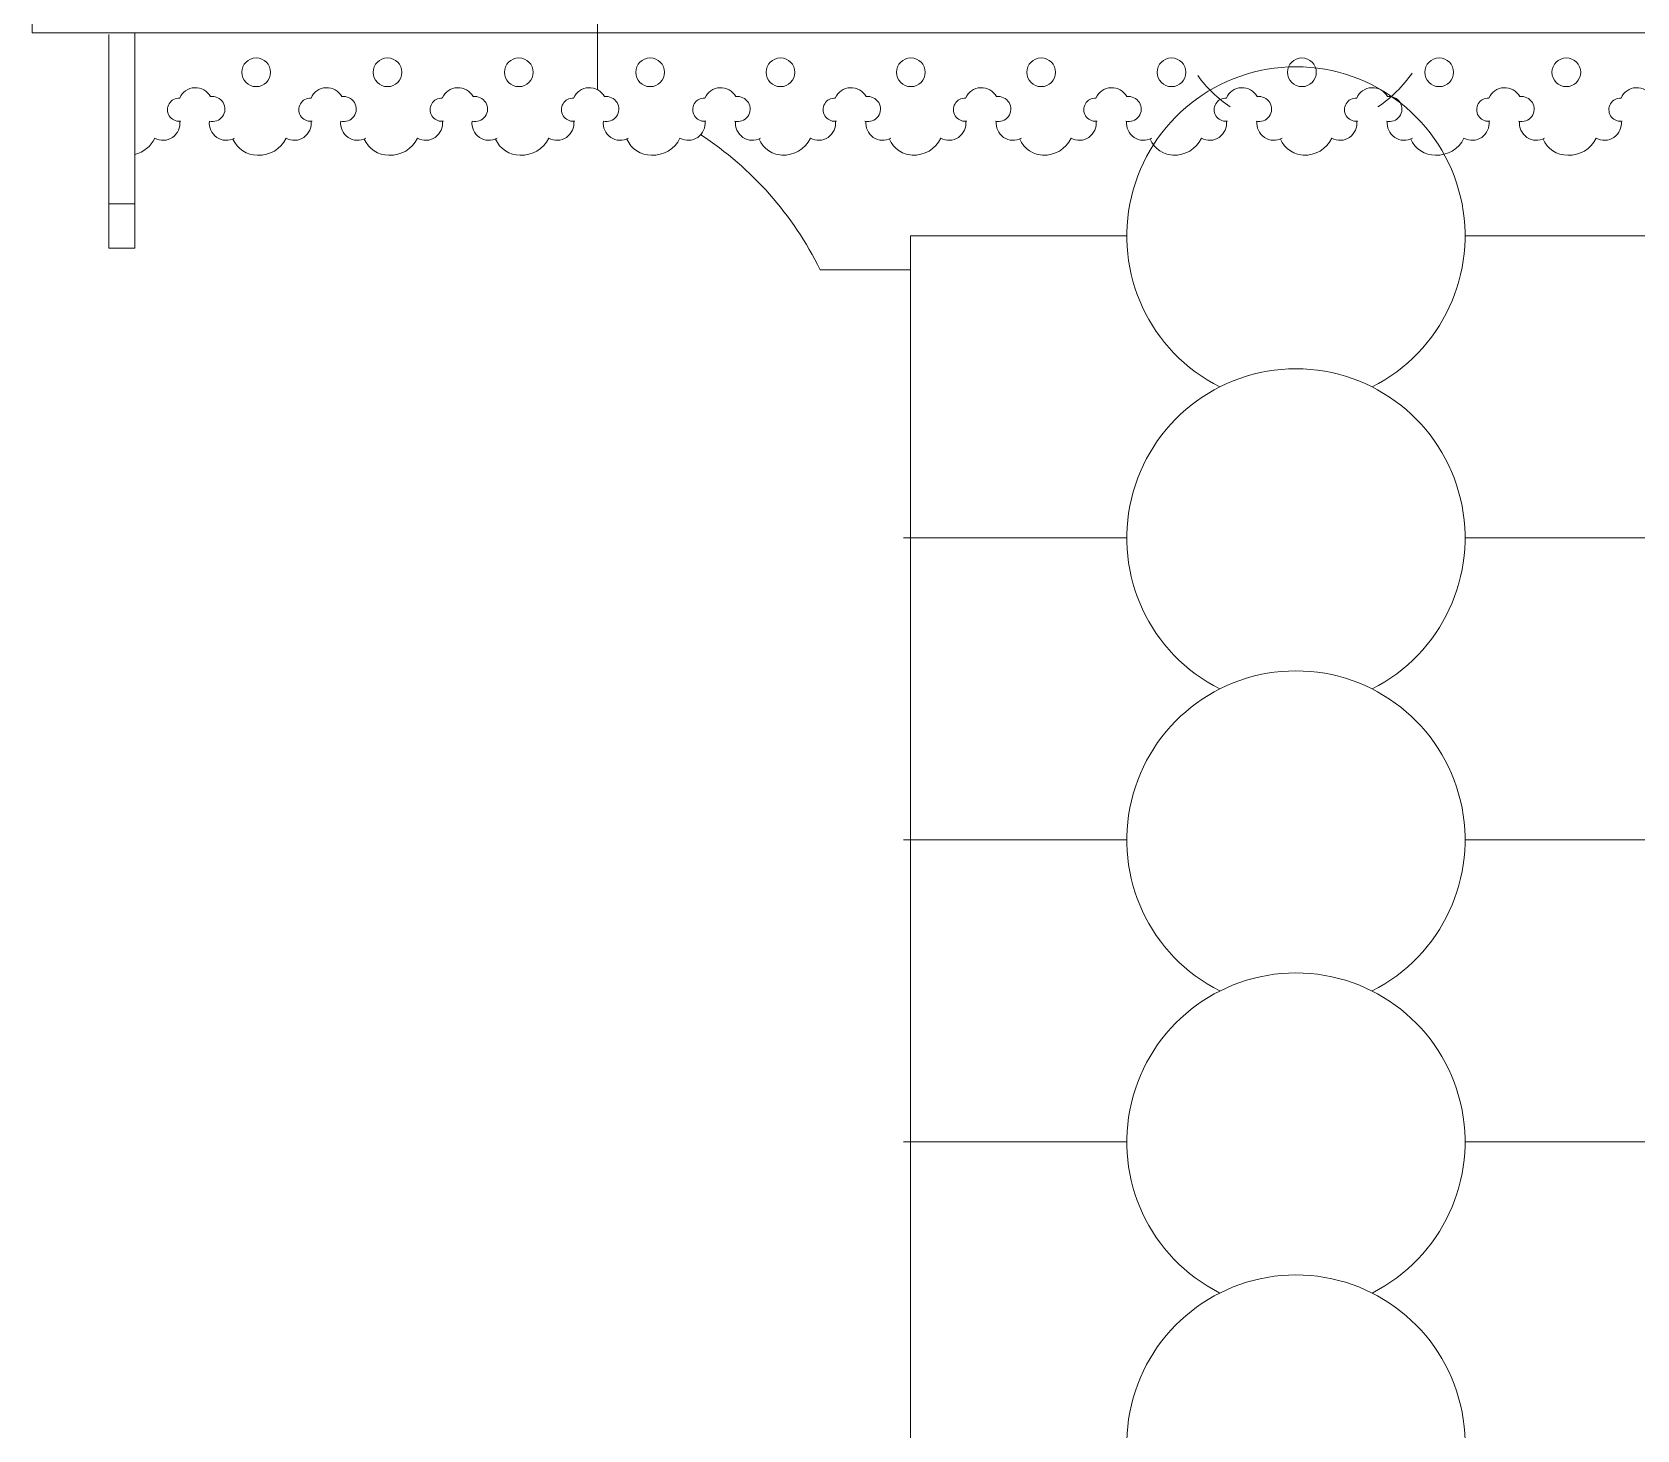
# Model space of a CAD drawing. Header units: millimetres. Extents: x 2399 to 111977, y 1313 to 59551.
# Drawn here: x 87759 to 89894, y 34783 to 36643 of the extents above; entities that cross this region are included whole.
import ezdxf

# ---------------------------------------------------------------- set-up
doc = ezdxf.new("R2010")
doc.units = ezdxf.units.MM
doc.layers.add('main line', color=7, linetype='Continuous', lineweight=13)

msp = doc.modelspace()

# ---------------------------------------------------------------- linework, layer by layer
at = {"layer": 'main line', "color": 7, "linetype": 'Continuous', "lineweight": 13}
for p, q in [((87758.7219, 36641.9532), (87758.7219, 41227.5354)), ((88510.7801, 36566.2039), (88510.7801, 36755.1588)), ((92306.7549, 36641.9532), (87758.7219, 36641.9532)), ((87860.914, 36355.4068), (87860.914, 36639.6777)), ((87895.3034, 36641.9532), (87895.3034, 36355.4068)), ((87860.914, 36414.2352), (87895.3034, 36414.2352)), ((88927.1752, 31146.0038), (88927.1752, 36371.6731)), ((88927.1752, 36371.6731), (89214.9716, 36371.6731)), ((89664.9716, 36371.6731), (92062.8131, 36371.6731)), ((87895.3034, 36355.4068), (87860.914, 36355.4068)), ((88927.1752, 36326.6251), (88806.9275, 36326.6251)), ((88917.9637, 35969.8175), (89214.9716, 35969.8175)), ((89664.9716, 35969.8175), (92759.146, 35969.8175)), ((88917.9637, 35567.962), (89214.9716, 35567.962)), ((89664.9716, 35567.962), (93214.9716, 35567.962)), ((88917.9637, 35166.1065), (89214.9716, 35166.1065)), ((89664.9716, 35166.1065), (90896.8426, 35166.1065))]:
    msp.add_line(p, q, dxfattribs=at)
at = {"layer": 'main line', "color": 7, "linetype": 'Continuous', "lineweight": 13, "flags": 128}
for points in [[(87994.6263, 36524.2389, 1.219803903), (87996.0568, 36556.9208, 0.63216014), (87955.0927, 36554.9226, 1.067465283), (87955.3275, 36524.2389, -0.60309642), (87921.9357, 36501.4727)], [(87994.6263, 36524.2389, 1.219803903), (87996.0568, 36556.9208, 0.63216014), (87955.0927, 36554.9226, 1.067465283), (87955.3275, 36524.2389, -0.60309642), (87921.9357, 36501.4727)], [(87994.6263, 36524.2389, 1.219803903), (87996.0568, 36556.9208, 0.63216014), (87955.0927, 36554.9226, 1.067465283), (87955.3275, 36524.2389, -0.60309642), (87921.9357, 36501.4727)], [(87994.6263, 36524.2389, 1.219803903), (87996.0568, 36556.9208, 0.63216014), (87955.0927, 36554.9226, 1.067465283), (87955.3275, 36524.2389, -0.60309642), (87921.9357, 36501.4727)], [(87994.6263, 36524.2389, 1.219803903), (87996.0568, 36556.9208, 0.63216014), (87955.0927, 36554.9226, 1.067465283), (87955.3275, 36524.2389, -0.60309642), (87921.9357, 36501.4727)], [(87994.6263, 36524.2389, 1.219803903), (87996.0568, 36556.9208, 0.63216014), (87955.0927, 36554.9226, 1.067465283), (87955.3275, 36524.2389, -0.60309642), (87921.9357, 36501.4727)], [(88169.2953, 36524.2389, 1.219803903), (88170.7258, 36556.9208, 0.63216014), (88129.7617, 36554.9226, 1.067465283), (88129.9965, 36524.2389, -0.60309642), (88096.6047, 36501.4727)], [(88169.2953, 36524.2389, 1.219803903), (88170.7258, 36556.9208, 0.63216014), (88129.7617, 36554.9226, 1.067465283), (88129.9965, 36524.2389, -0.60309642), (88096.6047, 36501.4727)], [(88169.2953, 36524.2389, 1.219803903), (88170.7258, 36556.9208, 0.63216014), (88129.7617, 36554.9226, 1.067465283), (88129.9965, 36524.2389, -0.60309642), (88096.6047, 36501.4727)], [(88169.2953, 36524.2389, 1.219803903), (88170.7258, 36556.9208, 0.63216014), (88129.7617, 36554.9226, 1.067465283), (88129.9965, 36524.2389, -0.60309642), (88096.6047, 36501.4727)], [(88169.2953, 36524.2389, 1.219803903), (88170.7258, 36556.9208, 0.63216014), (88129.7617, 36554.9226, 1.067465283), (88129.9965, 36524.2389, -0.60309642), (88096.6047, 36501.4727)], [(88169.2953, 36524.2389, 1.219803903), (88170.7258, 36556.9208, 0.63216014), (88129.7617, 36554.9226, 1.067465283), (88129.9965, 36524.2389, -0.60309642), (88096.6047, 36501.4727)], [(88343.9643, 36524.2389, 1.219803903), (88345.3947, 36556.9208, 0.63216014), (88304.4307, 36554.9226, 1.067465283), (88304.6655, 36524.2389, -0.60309642), (88271.2737, 36501.4727)], [(88343.9643, 36524.2389, 1.219803903), (88345.3947, 36556.9208, 0.63216014), (88304.4307, 36554.9226, 1.067465283), (88304.6655, 36524.2389, -0.60309642), (88271.2737, 36501.4727)], [(88343.9643, 36524.2389, 1.219803903), (88345.3947, 36556.9208, 0.63216014), (88304.4307, 36554.9226, 1.067465283), (88304.6655, 36524.2389, -0.60309642), (88271.2737, 36501.4727)], [(88343.9643, 36524.2389, 1.219803903), (88345.3947, 36556.9208, 0.63216014), (88304.4307, 36554.9226, 1.067465283), (88304.6655, 36524.2389, -0.60309642), (88271.2737, 36501.4727)], [(88343.9643, 36524.2389, 1.219803903), (88345.3947, 36556.9208, 0.63216014), (88304.4307, 36554.9226, 1.067465283), (88304.6655, 36524.2389, -0.60309642), (88271.2737, 36501.4727)], [(88343.9643, 36524.2389, 1.219803903), (88345.3947, 36556.9208, 0.63216014), (88304.4307, 36554.9226, 1.067465283), (88304.6655, 36524.2389, -0.60309642), (88271.2737, 36501.4727)], [(88518.6333, 36524.2389, 1.219803903), (88520.0637, 36556.9208, 0.63216014), (88479.0997, 36554.9226, 1.067465283), (88479.3345, 36524.2389, -0.60309642), (88445.9427, 36501.4727)], [(88518.6333, 36524.2389, 1.219803903), (88520.0637, 36556.9208, 0.63216014), (88479.0997, 36554.9226, 1.067465283), (88479.3345, 36524.2389, -0.60309642), (88445.9427, 36501.4727)], [(88518.6333, 36524.2389, 1.219803903), (88520.0637, 36556.9208, 0.63216014), (88479.0997, 36554.9226, 1.067465283), (88479.3345, 36524.2389, -0.60309642), (88445.9427, 36501.4727)], [(88518.6333, 36524.2389, 1.219803903), (88520.0637, 36556.9208, 0.63216014), (88479.0997, 36554.9226, 1.067465283), (88479.3345, 36524.2389, -0.60309642), (88445.9427, 36501.4727)], [(88518.6333, 36524.2389, 1.219803903), (88520.0637, 36556.9208, 0.63216014), (88479.0997, 36554.9226, 1.067465283), (88479.3345, 36524.2389, -0.60309642), (88445.9427, 36501.4727)], [(88518.6333, 36524.2389, 1.219803903), (88520.0637, 36556.9208, 0.63216014), (88479.0997, 36554.9226, 1.067465283), (88479.3345, 36524.2389, -0.60309642), (88445.9427, 36501.4727)], [(88693.3023, 36524.2389, 1.219803903), (88694.7327, 36556.9208, 0.63216014), (88653.7687, 36554.9226, 1.067465283), (88654.0034, 36524.2389, -0.60309642), (88620.6117, 36501.4727)], [(88693.3023, 36524.2389, 1.219803903), (88694.7327, 36556.9208, 0.63216014), (88653.7687, 36554.9226, 1.067465283), (88654.0034, 36524.2389, -0.60309642), (88620.6117, 36501.4727)], [(88693.3023, 36524.2389, 1.219803903), (88694.7327, 36556.9208, 0.63216014), (88653.7687, 36554.9226, 1.067465283), (88654.0034, 36524.2389, -0.60309642), (88620.6117, 36501.4727)], [(88693.3023, 36524.2389, 1.219803903), (88694.7327, 36556.9208, 0.63216014), (88653.7687, 36554.9226, 1.067465283), (88654.0034, 36524.2389, -0.60309642), (88620.6117, 36501.4727)], [(88693.3023, 36524.2389, 1.219803903), (88694.7327, 36556.9208, 0.63216014), (88653.7687, 36554.9226, 1.067465283), (88654.0034, 36524.2389, -0.60309642), (88620.6117, 36501.4727)], [(88693.3023, 36524.2389, 1.219803903), (88694.7327, 36556.9208, 0.63216014), (88653.7687, 36554.9226, 1.067465283), (88654.0034, 36524.2389, -0.60309642), (88620.6117, 36501.4727)], [(88866.7142, 36524.2389, 1.219803903), (88868.1447, 36556.9208, 0.63216014), (88827.1807, 36554.9226, 1.067465283), (88827.4154, 36524.2389, -0.60309642), (88794.0237, 36501.4727)], [(88866.7142, 36524.2389, 1.219803903), (88868.1447, 36556.9208, 0.63216014), (88827.1807, 36554.9226, 1.067465283), (88827.4154, 36524.2389, -0.60309642), (88794.0237, 36501.4727)], [(88866.7142, 36524.2389, 1.219803903), (88868.1447, 36556.9208, 0.63216014), (88827.1807, 36554.9226, 1.067465283), (88827.4154, 36524.2389, -0.60309642), (88794.0237, 36501.4727)], [(88866.7142, 36524.2389, 1.219803903), (88868.1447, 36556.9208, 0.63216014), (88827.1807, 36554.9226, 1.067465283), (88827.4154, 36524.2389, -0.60309642), (88794.0237, 36501.4727)], [(88866.7142, 36524.2389, 1.219803903), (88868.1447, 36556.9208, 0.63216014), (88827.1807, 36554.9226, 1.067465283), (88827.4154, 36524.2389, -0.60309642), (88794.0237, 36501.4727)], [(88866.7142, 36524.2389, 1.219803903), (88868.1447, 36556.9208, 0.63216014), (88827.1807, 36554.9226, 1.067465283), (88827.4154, 36524.2389, -0.60309642), (88794.0237, 36501.4727)], [(89040.1262, 36524.2389, 1.219803903), (89041.5566, 36556.9208, 0.63216014), (89000.5926, 36554.9226, 1.067465283), (89000.8274, 36524.2389, -0.60309642), (88967.4356, 36501.4727)], [(89040.1262, 36524.2389, 1.219803903), (89041.5566, 36556.9208, 0.63216014), (89000.5926, 36554.9226, 1.067465283), (89000.8274, 36524.2389, -0.60309642), (88967.4356, 36501.4727)], [(89040.1262, 36524.2389, 1.219803903), (89041.5566, 36556.9208, 0.63216014), (89000.5926, 36554.9226, 1.067465283), (89000.8274, 36524.2389, -0.60309642), (88967.4356, 36501.4727)], [(89040.1262, 36524.2389, 1.219803903), (89041.5566, 36556.9208, 0.63216014), (89000.5926, 36554.9226, 1.067465283), (89000.8274, 36524.2389, -0.60309642), (88967.4356, 36501.4727)], [(89040.1262, 36524.2389, 1.219803903), (89041.5566, 36556.9208, 0.63216014), (89000.5926, 36554.9226, 1.067465283), (89000.8274, 36524.2389, -0.60309642), (88967.4356, 36501.4727)], [(89040.1262, 36524.2389, 1.219803903), (89041.5566, 36556.9208, 0.63216014), (89000.5926, 36554.9226, 1.067465283), (89000.8274, 36524.2389, -0.60309642), (88967.4356, 36501.4727)], [(89213.5382, 36524.2389, 1.219803903), (89214.9686, 36556.9208, 0.63216014), (89174.0046, 36554.9226, 1.067465283), (89174.2393, 36524.2389, -0.60309642), (89140.8476, 36501.4727)], [(89213.5382, 36524.2389, 1.219803903), (89214.9686, 36556.9208, 0.63216014), (89174.0046, 36554.9226, 1.067465283), (89174.2393, 36524.2389, -0.60309642), (89140.8476, 36501.4727)], [(89213.5382, 36524.2389, 1.219803903), (89214.9686, 36556.9208, 0.63216014), (89174.0046, 36554.9226, 1.067465283), (89174.2393, 36524.2389, -0.60309642), (89140.8476, 36501.4727)], [(89213.5382, 36524.2389, 1.219803903), (89214.9686, 36556.9208, 0.63216014), (89174.0046, 36554.9226, 1.067465283), (89174.2393, 36524.2389, -0.60309642), (89140.8476, 36501.4727)], [(89213.5382, 36524.2389, 1.219803903), (89214.9686, 36556.9208, 0.63216014), (89174.0046, 36554.9226, 1.067465283), (89174.2393, 36524.2389, -0.60309642), (89140.8476, 36501.4727)], [(89213.5382, 36524.2389, 1.219803903), (89214.9686, 36556.9208, 0.63216014), (89174.0046, 36554.9226, 1.067465283), (89174.2393, 36524.2389, -0.60309642), (89140.8476, 36501.4727)], [(89386.9501, 36524.2389, 1.219803903), (89388.3806, 36556.9208, 0.63216014), (89347.4166, 36554.9226, 1.067465283), (89347.6513, 36524.2389, -0.60309642), (89314.2595, 36501.4727)], [(89386.9501, 36524.2389, 1.219803903), (89388.3806, 36556.9208, 0.63216014), (89347.4166, 36554.9226, 1.067465283), (89347.6513, 36524.2389, -0.60309642), (89314.2595, 36501.4727)], [(89386.9501, 36524.2389, 1.219803903), (89388.3806, 36556.9208, 0.63216014), (89347.4166, 36554.9226, 1.067465283), (89347.6513, 36524.2389, -0.60309642), (89314.2595, 36501.4727)], [(89386.9501, 36524.2389, 1.219803903), (89388.3806, 36556.9208, 0.63216014), (89347.4166, 36554.9226, 1.067465283), (89347.6513, 36524.2389, -0.60309642), (89314.2595, 36501.4727)], [(89386.9501, 36524.2389, 1.219803903), (89388.3806, 36556.9208, 0.63216014), (89347.4166, 36554.9226, 1.067465283), (89347.6513, 36524.2389, -0.60309642), (89314.2595, 36501.4727)], [(89386.9501, 36524.2389, 1.219803903), (89388.3806, 36556.9208, 0.63216014), (89347.4166, 36554.9226, 1.067465283), (89347.6513, 36524.2389, -0.60309642), (89314.2595, 36501.4727)], [(89560.3621, 36524.2389, 1.219803903), (89561.7925, 36556.9208, 0.63216014), (89520.8285, 36554.9226, 1.067465283), (89521.0633, 36524.2389, -0.60309642), (89487.6715, 36501.4727)], [(89560.3621, 36524.2389, 1.219803903), (89561.7925, 36556.9208, 0.63216014), (89520.8285, 36554.9226, 1.067465283), (89521.0633, 36524.2389, -0.60309642), (89487.6715, 36501.4727)], [(89560.3621, 36524.2389, 1.219803903), (89561.7925, 36556.9208, 0.63216014), (89520.8285, 36554.9226, 1.067465283), (89521.0633, 36524.2389, -0.60309642), (89487.6715, 36501.4727)], [(89560.3621, 36524.2389, 1.219803903), (89561.7925, 36556.9208, 0.63216014), (89520.8285, 36554.9226, 1.067465283), (89521.0633, 36524.2389, -0.60309642), (89487.6715, 36501.4727)], [(89560.3621, 36524.2389, 1.219803903), (89561.7925, 36556.9208, 0.63216014), (89520.8285, 36554.9226, 1.067465283), (89521.0633, 36524.2389, -0.60309642), (89487.6715, 36501.4727)], [(89560.3621, 36524.2389, 1.219803903), (89561.7925, 36556.9208, 0.63216014), (89520.8285, 36554.9226, 1.067465283), (89521.0633, 36524.2389, -0.60309642), (89487.6715, 36501.4727)], [(89736.2288, 36524.2389, 1.219803903), (89737.6592, 36556.9208, 0.63216014), (89696.6952, 36554.9226, 1.067465283), (89696.93, 36524.2389, -0.60309642), (89663.5382, 36501.4727)], [(89736.2288, 36524.2389, 1.219803903), (89737.6592, 36556.9208, 0.63216014), (89696.6952, 36554.9226, 1.067465283), (89696.93, 36524.2389, -0.60309642), (89663.5382, 36501.4727)], [(89736.2288, 36524.2389, 1.219803903), (89737.6592, 36556.9208, 0.63216014), (89696.6952, 36554.9226, 1.067465283), (89696.93, 36524.2389, -0.60309642), (89663.5382, 36501.4727)], [(89736.2288, 36524.2389, 1.219803903), (89737.6592, 36556.9208, 0.63216014), (89696.6952, 36554.9226, 1.067465283), (89696.93, 36524.2389, -0.60309642), (89663.5382, 36501.4727)], [(89736.2288, 36524.2389, 1.219803903), (89737.6592, 36556.9208, 0.63216014), (89696.6952, 36554.9226, 1.067465283), (89696.93, 36524.2389, -0.60309642), (89663.5382, 36501.4727)], [(89736.2288, 36524.2389, 1.219803903), (89737.6592, 36556.9208, 0.63216014), (89696.6952, 36554.9226, 1.067465283), (89696.93, 36524.2389, -0.60309642), (89663.5382, 36501.4727)], [(89912.0955, 36524.2389, 1.219803903), (89913.5259, 36556.9208, 0.63216014), (89872.5619, 36554.9226, 1.067465283), (89872.7967, 36524.2389, -0.60309642), (89839.4049, 36501.4727)], [(89912.0955, 36524.2389, 1.219803903), (89913.5259, 36556.9208, 0.63216014), (89872.5619, 36554.9226, 1.067465283), (89872.7967, 36524.2389, -0.60309642), (89839.4049, 36501.4727)], [(89912.0955, 36524.2389, 1.219803903), (89913.5259, 36556.9208, 0.63216014), (89872.5619, 36554.9226, 1.067465283), (89872.7967, 36524.2389, -0.60309642), (89839.4049, 36501.4727)], [(89912.0955, 36524.2389, 1.219803903), (89913.5259, 36556.9208, 0.63216014), (89872.5619, 36554.9226, 1.067465283), (89872.7967, 36524.2389, -0.60309642), (89839.4049, 36501.4727)], [(89912.0955, 36524.2389, 1.219803903), (89913.5259, 36556.9208, 0.63216014), (89872.5619, 36554.9226, 1.067465283), (89872.7967, 36524.2389, -0.60309642), (89839.4049, 36501.4727)], [(89912.0955, 36524.2389, 1.219803903), (89913.5259, 36556.9208, 0.63216014), (89872.5619, 36554.9226, 1.067465283), (89872.7967, 36524.2389, -0.60309642), (89839.4049, 36501.4727)], [(87956.5252, 36524.2389, -0.017938026), (87955.3538, 36523.9951)], [(87956.5252, 36524.2389, -0.017938026), (87955.3538, 36523.9951)], [(87956.5252, 36524.2389, -0.017938026), (87955.3538, 36523.9951)], [(87956.5252, 36524.2389, -0.017938026), (87955.3538, 36523.9951)], [(87956.5252, 36524.2389, -0.017938026), (87955.3538, 36523.9951)], [(87956.5252, 36524.2389, -0.017938026), (87955.3538, 36523.9951)], [(87994.6263, 36524.2389, 0.60309642), (88028.0181, 36501.4727)], [(87994.6263, 36524.2389, 0.60309642), (88028.0181, 36501.4727)], [(87994.6263, 36524.2389, 0.60309642), (88028.0181, 36501.4727)], [(87994.6263, 36524.2389, 0.60309642), (88028.0181, 36501.4727)], [(87994.6263, 36524.2389, 0.60309642), (88028.0181, 36501.4727)], [(87994.6263, 36524.2389, 0.60309642), (88028.0181, 36501.4727)], [(88131.1942, 36524.2389, -0.017938026), (88130.0228, 36523.9951)], [(88131.1942, 36524.2389, -0.017938026), (88130.0228, 36523.9951)], [(88131.1942, 36524.2389, -0.017938026), (88130.0228, 36523.9951)], [(88131.1942, 36524.2389, -0.017938026), (88130.0228, 36523.9951)], [(88131.1942, 36524.2389, -0.017938026), (88130.0228, 36523.9951)], [(88131.1942, 36524.2389, -0.017938026), (88130.0228, 36523.9951)], [(88169.2953, 36524.2389, 0.60309642), (88202.6871, 36501.4727)], [(88169.2953, 36524.2389, 0.60309642), (88202.6871, 36501.4727)], [(88169.2953, 36524.2389, 0.60309642), (88202.6871, 36501.4727)], [(88169.2953, 36524.2389, 0.60309642), (88202.6871, 36501.4727)], [(88169.2953, 36524.2389, 0.60309642), (88202.6871, 36501.4727)], [(88169.2953, 36524.2389, 0.60309642), (88202.6871, 36501.4727)], [(88305.8632, 36524.2389, -0.017938026), (88304.6918, 36523.9951)], [(88305.8632, 36524.2389, -0.017938026), (88304.6918, 36523.9951)], [(88305.8632, 36524.2389, -0.017938026), (88304.6918, 36523.9951)], [(88305.8632, 36524.2389, -0.017938026), (88304.6918, 36523.9951)], [(88305.8632, 36524.2389, -0.017938026), (88304.6918, 36523.9951)], [(88305.8632, 36524.2389, -0.017938026), (88304.6918, 36523.9951)], [(88343.9643, 36524.2389, 0.60309642), (88377.3561, 36501.4727)], [(88343.9643, 36524.2389, 0.60309642), (88377.3561, 36501.4727)], [(88343.9643, 36524.2389, 0.60309642), (88377.3561, 36501.4727)], [(88343.9643, 36524.2389, 0.60309642), (88377.3561, 36501.4727)], [(88343.9643, 36524.2389, 0.60309642), (88377.3561, 36501.4727)], [(88343.9643, 36524.2389, 0.60309642), (88377.3561, 36501.4727)], [(88480.5322, 36524.2389, -0.017938026), (88479.3608, 36523.9951)], [(88480.5322, 36524.2389, -0.017938026), (88479.3608, 36523.9951)], [(88480.5322, 36524.2389, -0.017938026), (88479.3608, 36523.9951)], [(88480.5322, 36524.2389, -0.017938026), (88479.3608, 36523.9951)], [(88480.5322, 36524.2389, -0.017938026), (88479.3608, 36523.9951)], [(88480.5322, 36524.2389, -0.017938026), (88479.3608, 36523.9951)], [(88518.6333, 36524.2389, 0.60309642), (88552.025, 36501.4727)], [(88518.6333, 36524.2389, 0.60309642), (88552.025, 36501.4727)], [(88518.6333, 36524.2389, 0.60309642), (88552.025, 36501.4727)], [(88518.6333, 36524.2389, 0.60309642), (88552.025, 36501.4727)], [(88518.6333, 36524.2389, 0.60309642), (88552.025, 36501.4727)], [(88518.6333, 36524.2389, 0.60309642), (88552.025, 36501.4727)], [(88655.2012, 36524.2389, -0.017938026), (88654.0298, 36523.9951)], [(88655.2012, 36524.2389, -0.017938026), (88654.0298, 36523.9951)], [(88655.2012, 36524.2389, -0.017938026), (88654.0298, 36523.9951)], [(88655.2012, 36524.2389, -0.017938026), (88654.0298, 36523.9951)], [(88655.2012, 36524.2389, -0.017938026), (88654.0298, 36523.9951)], [(88655.2012, 36524.2389, -0.017938026), (88654.0298, 36523.9951)], [(88694.5, 36524.2389, 0.60309642), (88727.8917, 36501.4727)], [(88694.5, 36524.2389, 0.60309642), (88727.8917, 36501.4727)], [(88694.5, 36524.2389, 0.60309642), (88727.8917, 36501.4727)], [(88694.5, 36524.2389, 0.60309642), (88727.8917, 36501.4727)], [(88694.5, 36524.2389, 0.60309642), (88727.8917, 36501.4727)], [(88694.5, 36524.2389, 0.60309642), (88727.8917, 36501.4727)], [(88828.6131, 36524.2389, -0.017938026), (88827.4418, 36523.9951)], [(88828.6131, 36524.2389, -0.017938026), (88827.4418, 36523.9951)], [(88828.6131, 36524.2389, -0.017938026), (88827.4418, 36523.9951)], [(88828.6131, 36524.2389, -0.017938026), (88827.4418, 36523.9951)], [(88828.6131, 36524.2389, -0.017938026), (88827.4418, 36523.9951)], [(88828.6131, 36524.2389, -0.017938026), (88827.4418, 36523.9951)], [(88867.9119, 36524.2389, 0.60309642), (88901.3037, 36501.4727)], [(88867.9119, 36524.2389, 0.60309642), (88901.3037, 36501.4727)], [(88867.9119, 36524.2389, 0.60309642), (88901.3037, 36501.4727)], [(88867.9119, 36524.2389, 0.60309642), (88901.3037, 36501.4727)], [(88867.9119, 36524.2389, 0.60309642), (88901.3037, 36501.4727)], [(88867.9119, 36524.2389, 0.60309642), (88901.3037, 36501.4727)], [(89002.0251, 36524.2389, -0.017938026), (89000.8537, 36523.9951)], [(89002.0251, 36524.2389, -0.017938026), (89000.8537, 36523.9951)], [(89002.0251, 36524.2389, -0.017938026), (89000.8537, 36523.9951)], [(89002.0251, 36524.2389, -0.017938026), (89000.8537, 36523.9951)], [(89002.0251, 36524.2389, -0.017938026), (89000.8537, 36523.9951)], [(89002.0251, 36524.2389, -0.017938026), (89000.8537, 36523.9951)], [(89041.3239, 36524.2389, 0.60309642), (89074.7157, 36501.4727)], [(89041.3239, 36524.2389, 0.60309642), (89074.7157, 36501.4727)], [(89041.3239, 36524.2389, 0.60309642), (89074.7157, 36501.4727)], [(89041.3239, 36524.2389, 0.60309642), (89074.7157, 36501.4727)], [(89041.3239, 36524.2389, 0.60309642), (89074.7157, 36501.4727)], [(89041.3239, 36524.2389, 0.60309642), (89074.7157, 36501.4727)], [(89175.4371, 36524.2389, -0.017938026), (89174.2657, 36523.9951)], [(89175.4371, 36524.2389, -0.017938026), (89174.2657, 36523.9951)], [(89175.4371, 36524.2389, -0.017938026), (89174.2657, 36523.9951)], [(89175.4371, 36524.2389, -0.017938026), (89174.2657, 36523.9951)], [(89175.4371, 36524.2389, -0.017938026), (89174.2657, 36523.9951)], [(89175.4371, 36524.2389, -0.017938026), (89174.2657, 36523.9951)], [(89214.7359, 36524.2389, 0.60309642), (89248.1276, 36501.4727)], [(89214.7359, 36524.2389, 0.60309642), (89248.1276, 36501.4727)], [(89214.7359, 36524.2389, 0.60309642), (89248.1276, 36501.4727)], [(89214.7359, 36524.2389, 0.60309642), (89248.1276, 36501.4727)], [(89214.7359, 36524.2389, 0.60309642), (89248.1276, 36501.4727)], [(89214.7359, 36524.2389, 0.60309642), (89248.1276, 36501.4727)], [(89348.849, 36524.2389, -0.017938026), (89347.6777, 36523.9951)], [(89348.849, 36524.2389, -0.017938026), (89347.6777, 36523.9951)], [(89348.849, 36524.2389, -0.017938026), (89347.6777, 36523.9951)], [(89348.849, 36524.2389, -0.017938026), (89347.6777, 36523.9951)], [(89348.849, 36524.2389, -0.017938026), (89347.6777, 36523.9951)], [(89348.849, 36524.2389, -0.017938026), (89347.6777, 36523.9951)], [(89388.1478, 36524.2389, 0.60309642), (89421.5396, 36501.4727)], [(89388.1478, 36524.2389, 0.60309642), (89421.5396, 36501.4727)], [(89388.1478, 36524.2389, 0.60309642), (89421.5396, 36501.4727)], [(89388.1478, 36524.2389, 0.60309642), (89421.5396, 36501.4727)], [(89388.1478, 36524.2389, 0.60309642), (89421.5396, 36501.4727)], [(89388.1478, 36524.2389, 0.60309642), (89421.5396, 36501.4727)], [(89522.261, 36524.2389, -0.017938026), (89521.0896, 36523.9951)], [(89522.261, 36524.2389, -0.017938026), (89521.0896, 36523.9951)], [(89522.261, 36524.2389, -0.017938026), (89521.0896, 36523.9951)], [(89522.261, 36524.2389, -0.017938026), (89521.0896, 36523.9951)], [(89522.261, 36524.2389, -0.017938026), (89521.0896, 36523.9951)], [(89522.261, 36524.2389, -0.017938026), (89521.0896, 36523.9951)], [(89561.5598, 36524.2389, 0.60309642), (89594.9516, 36501.4727)], [(89561.5598, 36524.2389, 0.60309642), (89594.9516, 36501.4727)], [(89561.5598, 36524.2389, 0.60309642), (89594.9516, 36501.4727)], [(89561.5598, 36524.2389, 0.60309642), (89594.9516, 36501.4727)], [(89561.5598, 36524.2389, 0.60309642), (89594.9516, 36501.4727)], [(89561.5598, 36524.2389, 0.60309642), (89594.9516, 36501.4727)], [(89698.1277, 36524.2389, -0.017938026), (89696.9563, 36523.9951)], [(89698.1277, 36524.2389, -0.017938026), (89696.9563, 36523.9951)], [(89698.1277, 36524.2389, -0.017938026), (89696.9563, 36523.9951)], [(89698.1277, 36524.2389, -0.017938026), (89696.9563, 36523.9951)], [(89698.1277, 36524.2389, -0.017938026), (89696.9563, 36523.9951)], [(89698.1277, 36524.2389, -0.017938026), (89696.9563, 36523.9951)], [(89737.4265, 36524.2389, 0.60309642), (89770.8183, 36501.4727)], [(89737.4265, 36524.2389, 0.60309642), (89770.8183, 36501.4727)], [(89737.4265, 36524.2389, 0.60309642), (89770.8183, 36501.4727)], [(89737.4265, 36524.2389, 0.60309642), (89770.8183, 36501.4727)], [(89737.4265, 36524.2389, 0.60309642), (89770.8183, 36501.4727)], [(89737.4265, 36524.2389, 0.60309642), (89770.8183, 36501.4727)], [(89873.9944, 36524.2389, -0.017938026), (89872.823, 36523.9951)], [(89873.9944, 36524.2389, -0.017938026), (89872.823, 36523.9951)], [(89873.9944, 36524.2389, -0.017938026), (89872.823, 36523.9951)], [(89873.9944, 36524.2389, -0.017938026), (89872.823, 36523.9951)], [(89873.9944, 36524.2389, -0.017938026), (89872.823, 36523.9951)], [(89873.9944, 36524.2389, -0.017938026), (89872.823, 36523.9951)], [(87895.3034, 36480.0937, 0.227394681), (87921.9357, 36501.4727)], [(87895.3034, 36480.0937, 0.227394681), (87921.9357, 36501.4727)], [(87895.3034, 36480.0937, 0.227394681), (87921.9357, 36501.4727)], [(87895.3034, 36480.0937, 0.227394681), (87921.9357, 36501.4727)], [(87895.3034, 36480.0937, 0.227394681), (87921.9357, 36501.4727)], [(87895.3034, 36480.0937, 0.227394681), (87921.9357, 36501.4727)], [(88025.9037, 36500.4878, 0.304535594), (88058.677, 36479.1291)], [(88025.9037, 36500.4878, 0.304535594), (88058.677, 36479.1291)], [(88025.9037, 36500.4878, 0.304535594), (88058.677, 36479.1291)], [(88025.9037, 36500.4878, 0.304535594), (88058.677, 36479.1291)], [(88025.9037, 36500.4878, 0.304535594), (88058.677, 36479.1291)], [(88025.9037, 36500.4878, 0.304535594), (88058.677, 36479.1291)], [(88058.677, 36479.1291, 0.304535594), (88096.6047, 36501.4727)], [(88058.677, 36479.1291, 0.304535594), (88096.6047, 36501.4727)], [(88058.677, 36479.1291, 0.304535594), (88096.6047, 36501.4727)], [(88058.677, 36479.1291, 0.304535594), (88096.6047, 36501.4727)], [(88058.677, 36479.1291, 0.304535594), (88096.6047, 36501.4727)], [(88058.677, 36479.1291, 0.304535594), (88096.6047, 36501.4727)], [(88200.5727, 36500.4878, 0.304535594), (88233.346, 36479.1291)], [(88200.5727, 36500.4878, 0.304535594), (88233.346, 36479.1291)], [(88200.5727, 36500.4878, 0.304535594), (88233.346, 36479.1291)], [(88200.5727, 36500.4878, 0.304535594), (88233.346, 36479.1291)], [(88200.5727, 36500.4878, 0.304535594), (88233.346, 36479.1291)], [(88200.5727, 36500.4878, 0.304535594), (88233.346, 36479.1291)], [(88233.346, 36479.1291, 0.304535594), (88271.2737, 36501.4727)], [(88233.346, 36479.1291, 0.304535594), (88271.2737, 36501.4727)], [(88233.346, 36479.1291, 0.304535594), (88271.2737, 36501.4727)], [(88233.346, 36479.1291, 0.304535594), (88271.2737, 36501.4727)], [(88233.346, 36479.1291, 0.304535594), (88271.2737, 36501.4727)], [(88233.346, 36479.1291, 0.304535594), (88271.2737, 36501.4727)], [(88375.2416, 36500.4878, 0.304535594), (88408.015, 36479.1291)], [(88375.2416, 36500.4878, 0.304535594), (88408.015, 36479.1291)], [(88375.2416, 36500.4878, 0.304535594), (88408.015, 36479.1291)], [(88375.2416, 36500.4878, 0.304535594), (88408.015, 36479.1291)], [(88375.2416, 36500.4878, 0.304535594), (88408.015, 36479.1291)], [(88375.2416, 36500.4878, 0.304535594), (88408.015, 36479.1291)], [(88408.015, 36479.1291, 0.304535594), (88445.9427, 36501.4727)], [(88408.015, 36479.1291, 0.304535594), (88445.9427, 36501.4727)], [(88408.015, 36479.1291, 0.304535594), (88445.9427, 36501.4727)], [(88408.015, 36479.1291, 0.304535594), (88445.9427, 36501.4727)], [(88408.015, 36479.1291, 0.304535594), (88445.9427, 36501.4727)], [(88408.015, 36479.1291, 0.304535594), (88445.9427, 36501.4727)], [(88549.9106, 36500.4878, 0.304535594), (88582.684, 36479.1291)], [(88549.9106, 36500.4878, 0.304535594), (88582.684, 36479.1291)], [(88549.9106, 36500.4878, 0.304535594), (88582.684, 36479.1291)], [(88549.9106, 36500.4878, 0.304535594), (88582.684, 36479.1291)], [(88549.9106, 36500.4878, 0.304535594), (88582.684, 36479.1291)], [(88549.9106, 36500.4878, 0.304535594), (88582.684, 36479.1291)], [(88582.684, 36479.1291, 0.304535594), (88620.6117, 36501.4727)], [(88582.684, 36479.1291, 0.304535594), (88620.6117, 36501.4727)], [(88582.684, 36479.1291, 0.304535594), (88620.6117, 36501.4727)], [(88582.684, 36479.1291, 0.304535594), (88620.6117, 36501.4727)], [(88582.684, 36479.1291, 0.304535594), (88620.6117, 36501.4727)], [(88582.684, 36479.1291, 0.304535594), (88620.6117, 36501.4727)], [(88725.7773, 36500.4878, 0.304535594), (88758.5507, 36479.1291)], [(88725.7773, 36500.4878, 0.304535594), (88758.5507, 36479.1291)], [(88725.7773, 36500.4878, 0.304535594), (88758.5507, 36479.1291)], [(88725.7773, 36500.4878, 0.304535594), (88758.5507, 36479.1291)], [(88725.7773, 36500.4878, 0.304535594), (88758.5507, 36479.1291)], [(88725.7773, 36500.4878, 0.304535594), (88758.5507, 36479.1291)], [(88756.096, 36479.1291, 0.304535594), (88794.0237, 36501.4727)], [(88756.096, 36479.1291, 0.304535594), (88794.0237, 36501.4727)], [(88756.096, 36479.1291, 0.304535594), (88794.0237, 36501.4727)], [(88756.096, 36479.1291, 0.304535594), (88794.0237, 36501.4727)], [(88756.096, 36479.1291, 0.304535594), (88794.0237, 36501.4727)], [(88756.096, 36479.1291, 0.304535594), (88794.0237, 36501.4727)], [(88899.1893, 36500.4878, 0.304535594), (88931.9627, 36479.1291)], [(88899.1893, 36500.4878, 0.304535594), (88931.9627, 36479.1291)], [(88899.1893, 36500.4878, 0.304535594), (88931.9627, 36479.1291)], [(88899.1893, 36500.4878, 0.304535594), (88931.9627, 36479.1291)], [(88899.1893, 36500.4878, 0.304535594), (88931.9627, 36479.1291)], [(88899.1893, 36500.4878, 0.304535594), (88931.9627, 36479.1291)], [(88929.5079, 36479.1291, 0.304535594), (88967.4356, 36501.4727)], [(88929.5079, 36479.1291, 0.304535594), (88967.4356, 36501.4727)], [(88929.5079, 36479.1291, 0.304535594), (88967.4356, 36501.4727)], [(88929.5079, 36479.1291, 0.304535594), (88967.4356, 36501.4727)], [(88929.5079, 36479.1291, 0.304535594), (88967.4356, 36501.4727)], [(88929.5079, 36479.1291, 0.304535594), (88967.4356, 36501.4727)], [(89072.6013, 36500.4878, 0.304535594), (89105.3746, 36479.1291)], [(89072.6013, 36500.4878, 0.304535594), (89105.3746, 36479.1291)], [(89072.6013, 36500.4878, 0.304535594), (89105.3746, 36479.1291)], [(89072.6013, 36500.4878, 0.304535594), (89105.3746, 36479.1291)], [(89072.6013, 36500.4878, 0.304535594), (89105.3746, 36479.1291)], [(89072.6013, 36500.4878, 0.304535594), (89105.3746, 36479.1291)], [(89102.9199, 36479.1291, 0.304535594), (89140.8476, 36501.4727)], [(89102.9199, 36479.1291, 0.304535594), (89140.8476, 36501.4727)], [(89102.9199, 36479.1291, 0.304535594), (89140.8476, 36501.4727)], [(89102.9199, 36479.1291, 0.304535594), (89140.8476, 36501.4727)], [(89102.9199, 36479.1291, 0.304535594), (89140.8476, 36501.4727)], [(89102.9199, 36479.1291, 0.304535594), (89140.8476, 36501.4727)], [(89246.0132, 36500.4878, 0.304535594), (89278.7866, 36479.1291)], [(89246.0132, 36500.4878, 0.304535594), (89278.7866, 36479.1291)], [(89246.0132, 36500.4878, 0.304535594), (89278.7866, 36479.1291)], [(89246.0132, 36500.4878, 0.304535594), (89278.7866, 36479.1291)], [(89246.0132, 36500.4878, 0.304535594), (89278.7866, 36479.1291)], [(89246.0132, 36500.4878, 0.304535594), (89278.7866, 36479.1291)], [(89276.3319, 36479.1291, 0.304535594), (89314.2595, 36501.4727)], [(89276.3319, 36479.1291, 0.304535594), (89314.2595, 36501.4727)], [(89276.3319, 36479.1291, 0.304535594), (89314.2595, 36501.4727)], [(89276.3319, 36479.1291, 0.304535594), (89314.2595, 36501.4727)], [(89276.3319, 36479.1291, 0.304535594), (89314.2595, 36501.4727)], [(89276.3319, 36479.1291, 0.304535594), (89314.2595, 36501.4727)], [(89419.4252, 36500.4878, 0.304535594), (89452.1986, 36479.1291)], [(89419.4252, 36500.4878, 0.304535594), (89452.1986, 36479.1291)], [(89419.4252, 36500.4878, 0.304535594), (89452.1986, 36479.1291)], [(89419.4252, 36500.4878, 0.304535594), (89452.1986, 36479.1291)], [(89419.4252, 36500.4878, 0.304535594), (89452.1986, 36479.1291)], [(89419.4252, 36500.4878, 0.304535594), (89452.1986, 36479.1291)], [(89449.7438, 36479.1291, 0.304535594), (89487.6715, 36501.4727)], [(89449.7438, 36479.1291, 0.304535594), (89487.6715, 36501.4727)], [(89449.7438, 36479.1291, 0.304535594), (89487.6715, 36501.4727)], [(89449.7438, 36479.1291, 0.304535594), (89487.6715, 36501.4727)], [(89449.7438, 36479.1291, 0.304535594), (89487.6715, 36501.4727)], [(89449.7438, 36479.1291, 0.304535594), (89487.6715, 36501.4727)], [(89592.8372, 36500.4878, 0.304535594), (89625.6105, 36479.1291)], [(89592.8372, 36500.4878, 0.304535594), (89625.6105, 36479.1291)], [(89592.8372, 36500.4878, 0.304535594), (89625.6105, 36479.1291)], [(89592.8372, 36500.4878, 0.304535594), (89625.6105, 36479.1291)], [(89592.8372, 36500.4878, 0.304535594), (89625.6105, 36479.1291)], [(89592.8372, 36500.4878, 0.304535594), (89625.6105, 36479.1291)], [(89625.6105, 36479.1291, 0.304535594), (89663.5382, 36501.4727)], [(89625.6105, 36479.1291, 0.304535594), (89663.5382, 36501.4727)], [(89625.6105, 36479.1291, 0.304535594), (89663.5382, 36501.4727)], [(89625.6105, 36479.1291, 0.304535594), (89663.5382, 36501.4727)], [(89625.6105, 36479.1291, 0.304535594), (89663.5382, 36501.4727)], [(89625.6105, 36479.1291, 0.304535594), (89663.5382, 36501.4727)], [(89768.7039, 36500.4878, 0.304535594), (89801.4772, 36479.1291)], [(89768.7039, 36500.4878, 0.304535594), (89801.4772, 36479.1291)], [(89768.7039, 36500.4878, 0.304535594), (89801.4772, 36479.1291)], [(89768.7039, 36500.4878, 0.304535594), (89801.4772, 36479.1291)], [(89768.7039, 36500.4878, 0.304535594), (89801.4772, 36479.1291)], [(89768.7039, 36500.4878, 0.304535594), (89801.4772, 36479.1291)], [(89801.4772, 36479.1291, 0.304535594), (89839.4049, 36501.4727)], [(89801.4772, 36479.1291, 0.304535594), (89839.4049, 36501.4727)], [(89801.4772, 36479.1291, 0.304535594), (89839.4049, 36501.4727)], [(89801.4772, 36479.1291, 0.304535594), (89839.4049, 36501.4727)], [(89801.4772, 36479.1291, 0.304535594), (89839.4049, 36501.4727)], [(89801.4772, 36479.1291, 0.304535594), (89839.4049, 36501.4727)]]:
    msp.add_lwpolyline(points, format="xyb", dxfattribs=at)
at = {"layer": 'main line', "color": 7, "linetype": 'Continuous', "lineweight": 13}
for centre in [(88056.87, 36589.3516), (88056.87, 36589.3516), (88056.87, 36589.3516), (88056.87, 36589.3516), (88056.87, 36589.3516), (88056.87, 36589.3516), (88231.539, 36589.3516), (88231.539, 36589.3516), (88231.539, 36589.3516), (88231.539, 36589.3516), (88231.539, 36589.3516), (88231.539, 36589.3516), (88406.208, 36589.3516), (88406.208, 36589.3516), (88406.208, 36589.3516), (88406.208, 36589.3516), (88406.208, 36589.3516), (88406.208, 36589.3516), (88580.877, 36589.3516), (88580.877, 36589.3516), (88580.877, 36589.3516), (88580.877, 36589.3516), (88580.877, 36589.3516), (88580.877, 36589.3516), (88754.2889, 36589.3516), (88754.2889, 36589.3516), (88754.2889, 36589.3516), (88754.2889, 36589.3516), (88754.2889, 36589.3516), (88754.2889, 36589.3516), (88927.7009, 36589.3516), (88927.7009, 36589.3516), (88927.7009, 36589.3516), (88927.7009, 36589.3516), (88927.7009, 36589.3516), (88927.7009, 36589.3516), (89101.1129, 36589.3516), (89101.1129, 36589.3516), (89101.1129, 36589.3516), (89101.1129, 36589.3516), (89101.1129, 36589.3516), (89101.1129, 36589.3516), (89274.5248, 36589.3516), (89274.5248, 36589.3516), (89274.5248, 36589.3516), (89274.5248, 36589.3516), (89274.5248, 36589.3516), (89274.5248, 36589.3516), (89447.9368, 36589.3516), (89447.9368, 36589.3516), (89447.9368, 36589.3516), (89447.9368, 36589.3516), (89447.9368, 36589.3516), (89447.9368, 36589.3516), (89630.5323, 36589.3516), (89630.5323, 36589.3516), (89630.5323, 36589.3516), (89630.5323, 36589.3516), (89630.5323, 36589.3516), (89630.5323, 36589.3516), (89799.6702, 36589.3516), (89799.6702, 36589.3516), (89799.6702, 36589.3516), (89799.6702, 36589.3516), (89799.6702, 36589.3516), (89799.6702, 36589.3516)]:
    msp.add_circle(centre, 19.1338, dxfattribs=at)
for centre, radius, start, end in [((89439.9716, 36371.6731), 225, 296.7457516, 243.2542484), ((89450.7859, 36688.032), 175, 216.0437495, 235.8039316), ((89450.7859, 36688.032), 175, 304.1960684, 325.2703975), ((88401.1296, 36127.8372), 451.8723, 26.0988014, 56.8633142), ((89439.9716, 35969.8175), 225, 296.7457516, 243.2542484), ((89439.9716, 35567.962), 225, 296.7457516, 243.2542484), ((89439.9716, 35166.1065), 225, 296.7457516, 243.2542484), ((89439.9716, 34764.2509), 225, 296.7457516, 243.2542484)]:
    msp.add_arc(centre, radius, start, end, dxfattribs=at)

doc.saveas('drawing.dxf')
